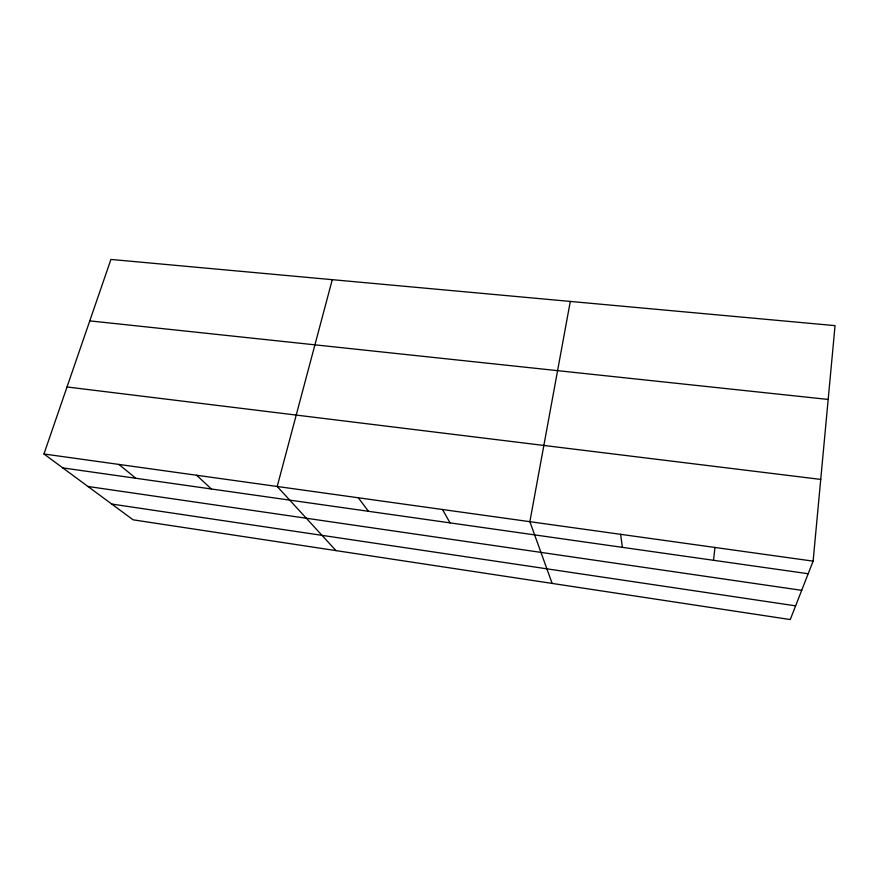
<?xml version="1.0" encoding="UTF-8"?>
<svg xmlns="http://www.w3.org/2000/svg" width="879" height="879" viewBox="0 0 879 879"><rect width="100%" height="100%" fill="white"/><g stroke="black" fill="none" stroke-linecap="round" stroke-linejoin="round"><path stroke-width="1.32" d="M813.119 561.143L835.05 325.637L110.919 259.437L43.95 453.982L133.103 519.819L790.254 619.563L813.119 561.143L43.95 453.982M713.517 560.297L714.957 547.463M570.295 301.431L529.861 521.676L552.155 583.425M332.273 279.676L277.204 486.483L335.976 550.606M89.768 320.879L828.172 399.44M67.013 386.969L820.733 479.407M62.783 467.892L808.186 573.734M87.933 486.461L801.692 590.336M111.754 504.052L795.616 605.851M118.918 464.431L135.805 478.253M196.621 475.253L211.389 488.988M358.335 497.778L368.444 511.292M442.5 509.501L450.037 522.873M620.618 534.322L622.398 547.353"/></g></svg>
